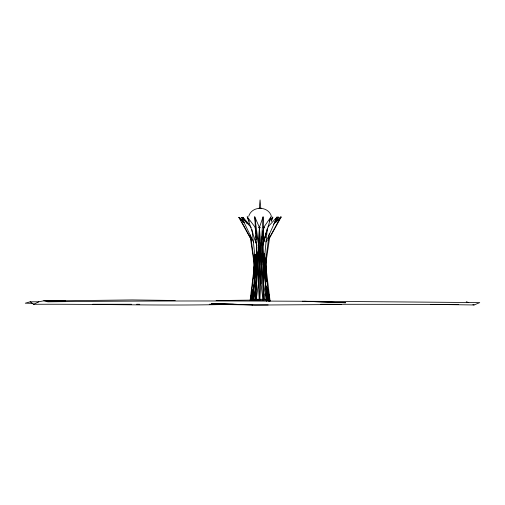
<?xml version="1.0" encoding="UTF-8"?>
<svg xmlns="http://www.w3.org/2000/svg" width="505" height="505" viewBox="0 0 505 505"><rect width="100%" height="100%" fill="white"/><g stroke="black" fill="none" stroke-linecap="round" stroke-linejoin="round"><path stroke-width="0.76" d="M265.163 257.904L265.497 283.677L266.791 300.967L263.818 264.854L263.547 300.178M259.532 300.185L259.766 264.854L261.022 283.677L263.017 300.349M259.254 300.178L258.396 283.677L258.724 245.613M255.631 300.178L256.793 247.166M266.084 232.755L262.827 245.563L263.837 264.809L263.995 258.636M250.682 300.273L254.773 264.854L254.23 283.677L252.67 300.349M255.17 254.154L254.255 283.677L251.023 300.349M253.56 278.242L254.261 258.819M253.946 271.248L254.274 261.925M250.518 234.945L254.716 265.27L255.107 254.469M259.835 300.178L263.705 227.439L263.08 216.847L259.418 227.401L258.705 245.48L259.785 264.727L263.08 216.847M254.141 271.128L254.261 268.774M254.343 267.208L254.463 264.854L250.133 300.273M252.014 229.649L255.865 264.645L256.793 246.118M262.865 243.902L263.705 227.439L270.958 216.891L262.783 245.474L261.956 264.772L260.826 245.525L263.705 227.439L260.82 245.43L259.418 227.401L254.741 216.809L257.645 264.683L259.418 227.401L259.785 264.727M255.776 300.185L257.645 264.854L258.383 283.677L256.136 300.349M253.68 278.186L253.769 276.62M254.002 272.694L254.463 264.854M258.396 283.677L259.766 264.854M254.066 274.265L254.242 271.911M254.419 269.556L254.773 264.854M253.466 299.396L253.939 293.108M254.312 282.895L255.896 264.854L255.997 283.677L253.049 300.349M256.01 283.677L257.645 264.854M252.677 300.185L255.896 264.854M263.837 264.809L267.278 229.036M251.099 300.273L251.269 298.733M269.203 233.746L265.131 264.854L265.693 271.911M251.313 299.591L252.462 291.252M265.838 261.047L266.053 259.494M265.87 263.339L269.727 236.902M250.84 300.349L251.869 293.525M253.939 299.591L255.846 288.222M266.911 230.488L267.17 228.986M250.379 300.349L251.73 292.767M252.001 291.252L252.273 289.737M250.411 300.349L250.833 298.076M251.604 299.591L254.204 285.95M259.374 207.624L260.062 199.923L260.75 207.624M266.072 232.729L262.783 245.474L260.826 245.525M271.33 221.499L272.814 217.1L271.557 218.867M269.335 221.531L270.958 216.891M265.933 241.945L277.163 216.935L267.94 226.953M271.286 220.388L272.814 217.1M275.705 222.636L278.4 217.062L275.503 220.243M248.719 216.355C251.749 205.68 268.382 205.68 271.419 216.355M267.808 240.797L280.755 216.973L273.344 224.353M269.468 238.114L281.19 217.017L278.602 219.669M275.181 219.877L277.163 216.935M274.385 222.32L278.4 217.062M276.557 221.689L280.755 216.973M278.204 220.174L281.19 217.017M33.071 303.341L25.25 303.202L30.199 301.801L33.62 304.294L38.98 301.763L43.714 300.81L65.65 300.81M430.494 304.395L474.088 304.963L479.75 302.609C335.737 301.321 191.723 300.109 47.716 301.832L45.835 300.986L43.714 300.81M233.367 304.269C166.795 306.131 100.198 303.903 33.62 304.294M216.102 300.57L259.172 300.008M131.66 304.269L92.63 304.262M213.142 304.262L209.259 304.307L252.62 304.951L211.526 303.372L254.823 305.07L341.569 304.496M65.536 300.898L45.835 300.986L132.278 299.926L175.229 300.488M30.199 301.801L38.841 301.775M258.983 208.142L261.142 208.142M258.655 227.307L260.157 227.307M263.168 227.307L264.67 227.307M258.655 227.799L260.157 227.799M263.168 227.799L264.67 227.799M250.934 299.257L269.19 299.257M250.934 300.21L269.19 300.21M458.464 304.42L320.599 304.262M251.951 304.944L268.155 304.944M136.615 304.256L139.759 304.294M302.312 301.239L345.685 302.754L304.502 301.264M472.888 304.717L474.088 304.963M466.254 301.744L468.773 302.602M251.225 227.458L241.611 217.396L253.731 242.488M240.74 220.035L239.256 217.314L243.928 222.042M251.679 240.494L238.821 217.352L243.991 222.655M248.997 224.113L242.855 217.27L244.458 220.843M238.821 217.352L243.801 222.61M239.256 217.314L243.984 222.61M241.611 217.396L243.397 219.732M255.139 239.338L256.83 245.348L247.204 216.765L255.227 227.357L258.724 245.392L254.741 216.809M247.21 223.747L242.855 217.27M241.844 222.074L250.726 238.404M247.204 216.765L249.331 221.367M252.519 231.732L252.822 233.234M268.679 298.076L269.114 300.349M263.818 264.854L265.491 283.677L268.824 301.106M267.341 287.465L269.866 301.106L268.54 293.525M265.882 293.525L266.956 299.591M263.37 300.185L261.931 264.854L263.522 283.677L266.451 301.106M268.269 293.525L269.418 301.106M250.291 237.236L254.261 264.456M267.366 288.98L267.574 290.495M267.884 292.767L268.199 295.046M268.407 296.561L269.026 301.106M265.857 266.394L270.093 301.043M265.895 269.474L266.072 271.015M268.654 293.342L269.544 301.043M269.121 301.043L265.131 264.854L264.721 254.078M266.11 285.95L267.391 299.591M266.602 290.76L267.391 299.396M255.782 233.613L255.227 227.357L255.808 234.137M255.991 235.961L256.269 239.092M255.94 235.646L256.262 239.414M256.654 243.934L256.78 245.436M265.882 274.265L266.072 276.62M265.901 268.774L266.04 271.128M265.87 268.774L266.274 276.62M266.394 278.975L266.52 281.323M257.058 251.597L257.298 256.988M257.367 258.528L257.645 264.683M265.92 259.595L266.343 271.248M266.4 272.801L266.482 275.13M265.769 258.819L266.564 281.348M264.62 253.377L265.504 283.677M255.7 258.484L255.865 264.645M264.361 293.891L264.487 299.396M262.802 245.613L263.515 283.677M265.529 258.737L265.598 262.587M260.832 245.613L261.034 283.677M254.703 262.196L254.716 265.27"/></g></svg>
